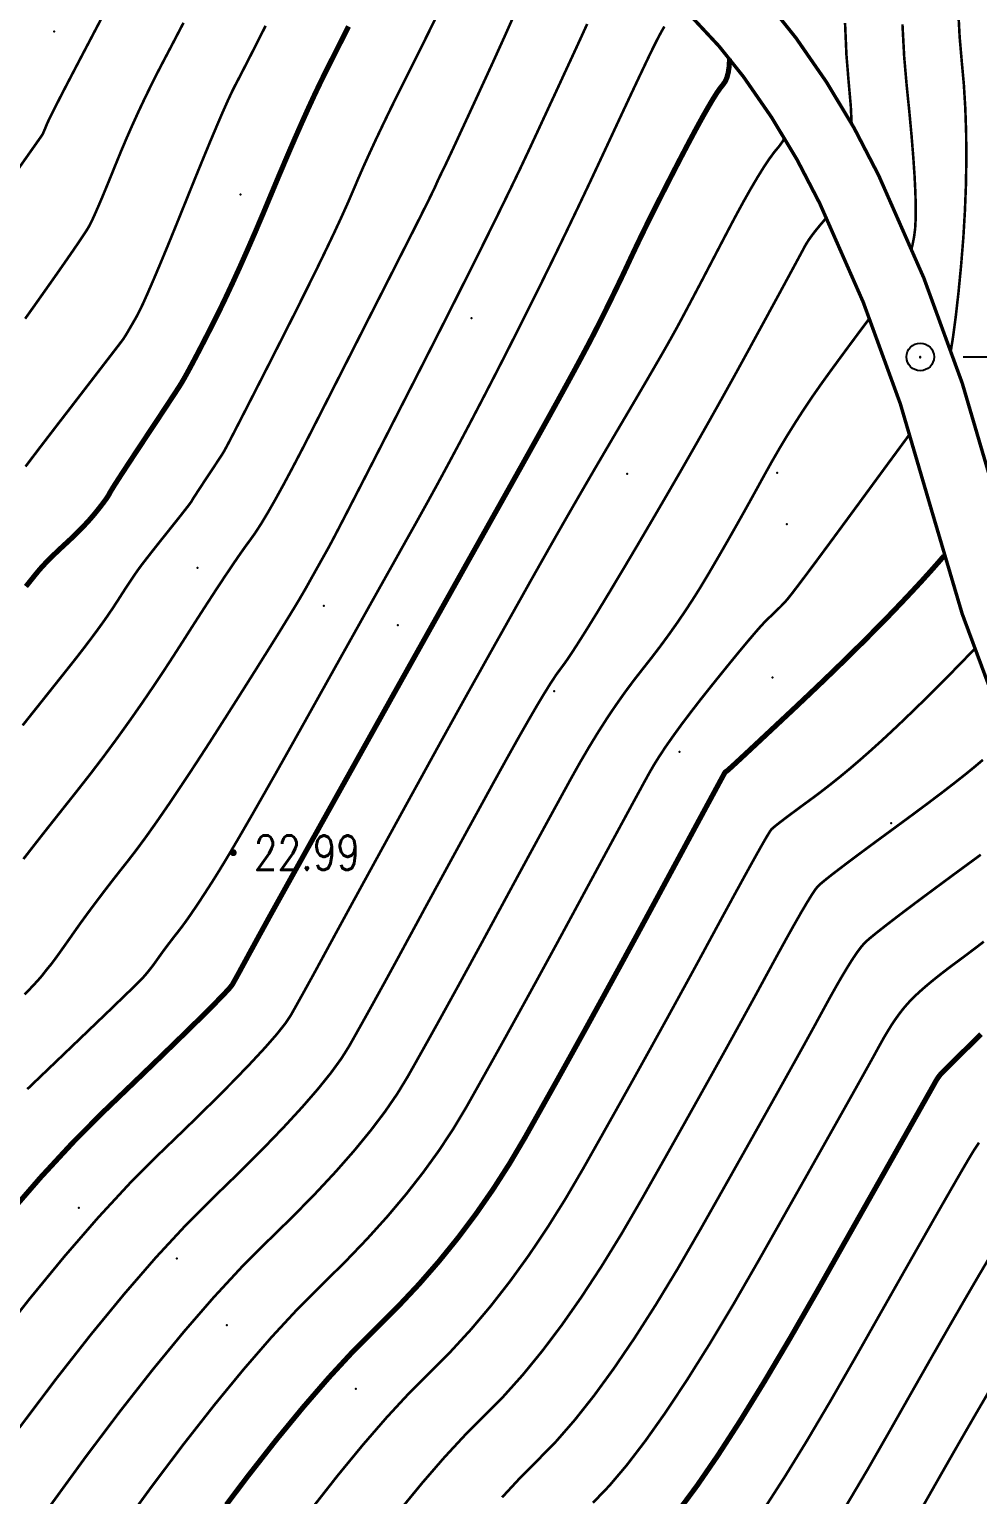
# Model space of a CAD drawing. Extents: x 940 to 2162, y 608 to 1562.
# Drawn here: x 1252.61 to 1280.18, y 802.5 to 845.09 of the extents above; entities that cross this region are included whole.
import ezdxf
from ezdxf.enums import TextEntityAlignment as Align

# ---------------------------------------------------------------- set-up
doc = ezdxf.new("R2010")
doc.units = 0
doc.header["$LTSCALE"] = 0.5
doc.header["$PDSIZE"] = 0.2
doc.layers.get('0').update_dxf_attribs({"linetype": 'CONTINUOUS'})
for name, color, linetype in [('DGX', 2, 'CONTINUOUS'), ('DLSS', 4, 'CONTINUOUS'), ('GCD', 1, 'CONTINUOUS'), ('KZD', 1, 'CONTINUOUS'), ('ZBTZ', 3, 'CONTINUOUS'), ('ZDH', 1, 'CONTINUOUS')]:
    doc.layers.add(name, color=color, linetype=linetype)
doc.styles.add('HZ', font='rs.shx', dxfattribs={"width": 0.8, "bigfont": 'hztxt.shx'})
doc.linetypes.add('1161', pattern='A,0,[149,AAA.SHX,S=0.15,R=0,X=0,Y=0],-1.6', length=1.6)

# ---------------------------------------------------------------- blocks, each defined once
blk = doc.blocks.new('gc117')
blk.add_circle((0, 0), 0.8)
blk.add_point((0, 0))
blk = doc.blocks.new('GC200')
at = {"linetype": 'Continuous', "const_width": 0.2, "flags": 128}
blk.add_lwpolyline([(-0.1, 0, 1), (0.1, 0, 1)], format="xyb", close=True, dxfattribs=at)

msp = doc.modelspace()

# ---------------------------------------------------------------- linework, layer by layer
at = {"layer": 'DGX', "linetype": 'Continuous', "const_width": 0.075, "flags": 128}
for points, elevation in [([(1252.292, 841.029), (1252.592, 841.455), (1252.809, 841.763), (1252.942, 841.952), (1252.991, 842.024), (1253, 842.04), (1253.011, 842.063), (1253.024, 842.092), (1253.039, 842.127), (1253.057, 842.169), (1253.077, 842.217), (1253.099, 842.271), (1253.124, 842.332), (1253.168, 842.429), (1253.247, 842.592), (1253.362, 842.82), (1253.512, 843.114), (1253.698, 843.474), (1253.92, 843.899), (1254.177, 844.39), (1254.47, 844.947), (1254.764, 845.506)], 26.5), ([(1252.418, 824.858), (1252.714, 825.23), (1252.997, 825.585), (1253.265, 825.922), (1253.52, 826.242), (1253.76, 826.544), (1253.987, 826.831), (1254.199, 827.105), (1254.397, 827.366), (1254.581, 827.614), (1254.751, 827.848), (1254.906, 828.069), (1255.047, 828.278), (1255.174, 828.472), (1255.29, 828.654), (1255.398, 828.821), (1255.499, 828.975), (1255.592, 829.115), (1255.678, 829.241), (1255.756, 829.354), (1255.827, 829.452), (1255.89, 829.537), (1255.956, 829.622), (1256.032, 829.72), (1256.119, 829.831), (1256.217, 829.956), (1256.326, 830.094), (1256.446, 830.246), (1256.578, 830.41), (1256.72, 830.589), (1256.859, 830.763), (1256.98, 830.915), (1257.083, 831.046), (1257.169, 831.156), (1257.237, 831.244), (1257.287, 831.31), (1257.319, 831.355), (1257.334, 831.379), (1257.345, 831.4), (1257.368, 831.438), (1257.403, 831.494), (1257.45, 831.566), (1257.508, 831.656), (1257.578, 831.763), (1257.66, 831.887), (1257.753, 832.029), (1257.848, 832.171), (1257.933, 832.3), (1258.009, 832.415), (1258.076, 832.516), (1258.133, 832.604), (1258.181, 832.677), (1258.22, 832.736), (1258.249, 832.781), (1258.297, 832.866), (1258.392, 833.043), (1258.532, 833.312), (1258.719, 833.674), (1258.952, 834.128), (1259.231, 834.674), (1259.557, 835.312), (1259.928, 836.043), (1260.307, 836.791), (1260.652, 837.482), (1260.965, 838.115), (1261.244, 838.69), (1261.491, 839.208), (1261.704, 839.668), (1261.885, 840.07), (1262.033, 840.415), (1262.172, 840.742), (1262.325, 841.092), (1262.494, 841.465), (1262.677, 841.861), (1262.876, 842.279), (1263.089, 842.721), (1263.317, 843.185), (1263.561, 843.671), (1263.803, 844.155), (1264.03, 844.61), (1264.241, 845.037), (1264.436, 845.434)], 24.5), ([(1266.702, 845.489), (1266.429, 844.876), (1266.118, 844.19), (1265.805, 843.509), (1265.529, 842.91), (1265.289, 842.391), (1265.087, 841.954), (1264.922, 841.598), (1264.793, 841.323), (1264.701, 841.128), (1264.646, 841.016), (1264.611, 840.945), (1264.578, 840.877), (1264.547, 840.813), (1264.518, 840.752), (1264.491, 840.695), (1264.467, 840.641), (1264.445, 840.59), (1264.424, 840.542), (1264.39, 840.466), (1264.323, 840.329), (1264.226, 840.131), (1264.096, 839.872), (1263.936, 839.552), (1263.744, 839.171), (1263.52, 838.73), (1263.265, 838.227), (1262.991, 837.687), (1262.709, 837.133), (1262.42, 836.565), (1262.125, 835.983), (1261.822, 835.387), (1261.512, 834.777), (1261.195, 834.153), (1260.87, 833.515), (1260.555, 832.9), (1260.264, 832.344), (1259.999, 831.848), (1259.758, 831.411), (1259.542, 831.033), (1259.351, 830.716), (1259.184, 830.457), (1259.043, 830.259), (1258.899, 830.064), (1258.725, 829.817), (1258.52, 829.518), (1258.285, 829.168), (1258.02, 828.766), (1257.725, 828.312), (1257.399, 827.806), (1257.043, 827.248), (1256.671, 826.671), (1256.297, 826.105), (1255.921, 825.552), (1255.543, 825.011), (1255.163, 824.481), (1254.781, 823.964), (1254.397, 823.459), (1254.01, 822.966), (1253.644, 822.505), (1253.32, 822.096), (1253.037, 821.738), (1252.796, 821.431), (1252.598, 821.176), (1252.44, 820.973)], 24), ([(1257.095, 845.276), (1256.911, 844.923), (1256.723, 844.562), (1256.529, 844.194), (1256.335, 843.821), (1256.147, 843.446), (1255.964, 843.071), (1255.786, 842.694), (1255.614, 842.316), (1255.447, 841.938), (1255.285, 841.557), (1255.129, 841.176), (1254.982, 840.813), (1254.849, 840.489), (1254.73, 840.202), (1254.624, 839.954), (1254.532, 839.744), (1254.454, 839.572), (1254.389, 839.438), (1254.338, 839.342), (1254.276, 839.24), (1254.177, 839.089), (1254.042, 838.888), (1253.871, 838.638), (1253.663, 838.338), (1253.419, 837.988), (1253.138, 837.589), (1252.821, 837.14), (1252.491, 836.676)], 26), ([(1276.327, 845.271), (1276.368, 844.336), (1276.433, 843.542), (1276.494, 842.852), (1276.518, 842.347)], 21.5), ([(1279.406, 835.765), (1279.464, 836.126), (1279.545, 836.734), (1279.624, 837.43), (1279.7, 838.213), (1279.766, 839.031), (1279.813, 839.827), (1279.843, 840.602), (1279.854, 841.355), (1279.847, 842.088), (1279.823, 842.8), (1279.78, 843.491), (1279.719, 844.16), (1279.659, 844.861), (1279.617, 845.644)], 20.5), ([(1268.83, 845.24), (1268.674, 844.898), (1268.505, 844.53), (1268.328, 844.147), (1268.144, 843.749), (1267.954, 843.336), (1267.755, 842.908), (1267.55, 842.466), (1267.338, 842.008), (1267.118, 841.536), (1266.872, 841.014), (1266.581, 840.41), (1266.245, 839.722), (1265.864, 838.951), (1265.438, 838.097), (1264.967, 837.16), (1264.451, 836.14), (1263.889, 835.036), (1263.338, 833.956), (1262.853, 833.006), (1262.433, 832.186), (1262.078, 831.496), (1261.789, 830.935), (1261.566, 830.505), (1261.408, 830.204), (1261.316, 830.033), (1261.254, 829.922), (1261.186, 829.801), (1261.113, 829.671), (1261.034, 829.53), (1260.95, 829.38), (1260.861, 829.221), (1260.766, 829.051), (1260.666, 828.871), (1260.539, 828.651), (1260.366, 828.36), (1260.145, 827.998), (1259.878, 827.565), (1259.563, 827.061), (1259.202, 826.485), (1258.794, 825.839), (1258.338, 825.121), (1257.875, 824.396), (1257.441, 823.728), (1257.038, 823.118), (1256.666, 822.564), (1256.323, 822.067), (1256.011, 821.627), (1255.729, 821.244), (1255.477, 820.918), (1255.246, 820.626), (1255.025, 820.344), (1254.815, 820.071), (1254.616, 819.809), (1254.427, 819.557), (1254.248, 819.315), (1254.08, 819.083), (1253.923, 818.861), (1253.779, 818.655), (1253.651, 818.474), (1253.539, 818.316), (1253.443, 818.181), (1253.363, 818.071), (1253.298, 817.984), (1253.25, 817.92), (1253.218, 817.88), (1253.193, 817.852), (1253.168, 817.822), (1253.143, 817.791), (1253.117, 817.76), (1253.091, 817.727), (1253.064, 817.692), (1253.037, 817.657), (1253.01, 817.621), (1252.976, 817.577), (1252.927, 817.521), (1252.865, 817.451), (1252.789, 817.368), (1252.699, 817.271), (1252.595, 817.162), (1252.478, 817.039)], 23.5), ([(1259.481, 845.187), (1259.277, 844.783), (1259.095, 844.424), (1258.935, 844.111), (1258.797, 843.842), (1258.682, 843.619), (1258.588, 843.441), (1258.494, 843.251), (1258.374, 842.993), (1258.23, 842.668), (1258.061, 842.274), (1257.866, 841.813), (1257.647, 841.283), (1257.403, 840.686), (1257.134, 840.02), (1256.866, 839.357), (1256.624, 838.765), (1256.408, 838.246), (1256.219, 837.799), (1256.056, 837.424), (1255.92, 837.12), (1255.809, 836.889), (1255.726, 836.73), (1255.659, 836.614), (1255.6, 836.511), (1255.548, 836.422), (1255.504, 836.346), (1255.468, 836.284), (1255.439, 836.235), (1255.418, 836.2), (1255.405, 836.179), (1255.395, 836.164), (1255.386, 836.15), (1255.377, 836.136), (1255.369, 836.124), (1255.361, 836.111), (1255.354, 836.1), (1255.346, 836.089), (1255.34, 836.079), (1255.31, 836.039), (1255.234, 835.939), (1255.112, 835.78), (1254.944, 835.562), (1254.73, 835.284), (1254.47, 834.946), (1254.164, 834.548), (1253.812, 834.091), (1253.459, 833.634), (1253.151, 833.233), (1252.889, 832.891), (1252.673, 832.606), (1252.501, 832.379)], 25.5), ([(1271.075, 845.166), (1271.041, 845.109), (1271.002, 845.04), (1270.958, 844.96), (1270.909, 844.868), (1270.855, 844.765), (1270.781, 844.618), (1270.671, 844.393), (1270.526, 844.089), (1270.345, 843.708), (1270.129, 843.249), (1269.877, 842.711), (1269.59, 842.096), (1269.267, 841.403), (1268.925, 840.672), (1268.58, 839.945), (1268.233, 839.221), (1267.884, 838.499), (1267.532, 837.781), (1267.177, 837.066), (1266.82, 836.354), (1266.461, 835.645), (1266.105, 834.95), (1265.757, 834.278), (1265.419, 833.631), (1265.089, 833.007), (1264.768, 832.407), (1264.456, 831.83), (1264.152, 831.278), (1263.858, 830.749), (1263.554, 830.208), (1263.225, 829.62), (1262.868, 828.984), (1262.485, 828.3), (1262.076, 827.568), (1261.639, 826.788), (1261.177, 825.961), (1260.688, 825.086), (1260.206, 824.226), (1259.765, 823.444), (1259.365, 822.741), (1259.007, 822.116), (1258.689, 821.568), (1258.413, 821.099), (1258.177, 820.709), (1257.983, 820.396), (1257.814, 820.133), (1257.657, 819.891), (1257.511, 819.669), (1257.375, 819.468), (1257.251, 819.287), (1257.138, 819.128), (1257.035, 818.989), (1256.944, 818.87), (1256.859, 818.763), (1256.777, 818.658), (1256.698, 818.554), (1256.621, 818.453), (1256.546, 818.353), (1256.474, 818.255), (1256.405, 818.158), (1256.338, 818.064), (1256.273, 817.972), (1256.209, 817.884), (1256.145, 817.801), (1256.082, 817.722), (1256.021, 817.647), (1255.96, 817.576), (1255.9, 817.51), (1255.841, 817.447), (1255.738, 817.345), (1255.547, 817.159), (1255.268, 816.89), (1254.902, 816.536), (1254.447, 816.1), (1253.904, 815.579), (1253.273, 814.975), (1252.554, 814.287)], 23), ([(1278.261, 838.721), (1278.284, 838.804), (1278.333, 839.046), (1278.365, 839.292), (1278.38, 839.574), (1278.383, 839.924), (1278.372, 840.341), (1278.348, 840.827), (1278.31, 841.381), (1278.26, 842.003), (1278.196, 842.692), (1278.119, 843.45), (1278.046, 844.291), (1277.996, 845.232)], 21), ([(1251.536, 806.81), (1252.614, 808.185), (1253.639, 809.432), (1254.612, 810.553), (1255.531, 811.547), (1256.397, 812.413), (1257.192, 813.179), (1257.895, 813.869), (1258.509, 814.484), (1259.031, 815.024), (1259.463, 815.489), (1259.804, 815.879), (1260.054, 816.194), (1260.214, 816.433), (1260.33, 816.639), (1260.448, 816.851), (1260.57, 817.069), (1260.694, 817.294), (1260.822, 817.525), (1260.952, 817.763), (1261.085, 818.008), (1261.221, 818.259), (1261.374, 818.541), (1261.557, 818.878), (1261.77, 819.269), (1262.014, 819.715), (1262.288, 820.216), (1262.593, 820.772), (1262.928, 821.383), (1263.293, 822.049), (1263.658, 822.714), (1263.994, 823.324), (1264.299, 823.879), (1264.574, 824.379), (1264.82, 824.823), (1265.035, 825.212), (1265.22, 825.546), (1265.375, 825.824), (1265.526, 826.094), (1265.699, 826.402), (1265.892, 826.748), (1266.107, 827.132), (1266.344, 827.553), (1266.602, 828.013), (1266.881, 828.51), (1267.181, 829.046), (1267.494, 829.6), (1267.807, 830.153), (1268.122, 830.706), (1268.439, 831.257), (1268.758, 831.808), (1269.078, 832.358), (1269.4, 832.907), (1269.723, 833.456), (1270.033, 833.981), (1270.315, 834.461), (1270.569, 834.895), (1270.795, 835.284), (1270.994, 835.628), (1271.164, 835.925), (1271.306, 836.178), (1271.421, 836.384), (1271.531, 836.588), (1271.662, 836.833), (1271.813, 837.117), (1271.984, 837.441), (1272.176, 837.805), (1272.387, 838.209), (1272.619, 838.654), (1272.872, 839.138), (1273.125, 839.619), (1273.361, 840.054), (1273.58, 840.442), (1273.781, 840.783), (1273.964, 841.078), (1274.13, 841.327), (1274.279, 841.529), (1274.41, 841.684), (1274.521, 841.84), (1274.562, 841.934)], 22), ([(1275.788, 839.611), (1275.723, 839.537), (1275.588, 839.378), (1275.469, 839.232), (1275.365, 839.097), (1275.278, 838.975), (1275.207, 838.865), (1275.151, 838.767), (1275.084, 838.64), (1274.977, 838.441), (1274.831, 838.171), (1274.646, 837.829), (1274.422, 837.416), (1274.158, 836.931), (1273.855, 836.375), (1273.513, 835.747), (1273.146, 835.078), (1272.768, 834.397), (1272.379, 833.704), (1271.98, 833), (1271.57, 832.283), (1271.148, 831.555), (1270.716, 830.815), (1270.274, 830.063), (1269.847, 829.344), (1269.463, 828.703), (1269.122, 828.141), (1268.824, 827.657), (1268.568, 827.252), (1268.356, 826.924), (1268.186, 826.675), (1268.059, 826.505), (1267.936, 826.338), (1267.778, 826.099), (1267.586, 825.79), (1267.358, 825.41), (1267.096, 824.959), (1266.798, 824.436), (1266.466, 823.842), (1266.099, 823.178), (1265.724, 822.494), (1265.368, 821.845), (1265.031, 821.228), (1264.713, 820.645), (1264.413, 820.096), (1264.132, 819.58), (1263.871, 819.097), (1263.627, 818.648), (1263.396, 818.221), (1263.17, 817.806), (1262.949, 817.401), (1262.732, 817.008), (1262.521, 816.626), (1262.314, 816.255), (1262.112, 815.895), (1261.916, 815.546), (1261.684, 815.176), (1261.378, 814.756), (1260.997, 814.283), (1260.541, 813.759), (1260.011, 813.183), (1259.406, 812.555), (1258.727, 811.876), (1257.972, 811.145), (1257.156, 810.328), (1256.289, 809.392), (1255.373, 808.335), (1254.406, 807.159), (1253.39, 805.864), (1252.324, 804.449)], 21.5), ([(1253.195, 802.147), (1254.243, 803.589), (1255.245, 804.918), (1256.199, 806.134), (1257.107, 807.238), (1257.967, 808.23), (1258.781, 809.11), (1259.548, 809.876), (1260.261, 810.573), (1260.917, 811.241), (1261.514, 811.881), (1262.052, 812.493), (1262.531, 813.077), (1262.952, 813.632), (1263.314, 814.159), (1263.618, 814.658), (1263.895, 815.15), (1264.18, 815.658), (1264.472, 816.182), (1264.77, 816.722), (1265.076, 817.277), (1265.388, 817.848), (1265.708, 818.435), (1266.034, 819.037), (1266.359, 819.638), (1266.674, 820.22), (1266.98, 820.784), (1267.276, 821.329), (1267.563, 821.855), (1267.84, 822.363), (1268.108, 822.853), (1268.366, 823.323), (1268.62, 823.776), (1268.876, 824.213), (1269.133, 824.634), (1269.391, 825.038), (1269.651, 825.426), (1269.913, 825.798), (1270.176, 826.153), (1270.441, 826.492), (1270.702, 826.824), (1270.956, 827.156), (1271.201, 827.49), (1271.438, 827.825), (1271.668, 828.162), (1271.889, 828.499), (1272.103, 828.838), (1272.308, 829.178), (1272.51, 829.522), (1272.714, 829.872), (1272.92, 830.23), (1273.127, 830.594), (1273.336, 830.964), (1273.547, 831.342), (1273.759, 831.726), (1273.973, 832.116), (1274.191, 832.508), (1274.416, 832.897), (1274.646, 833.281), (1274.884, 833.661), (1275.127, 834.038), (1275.377, 834.411), (1275.634, 834.779), (1275.897, 835.144), (1276.156, 835.498), (1276.403, 835.833), (1276.637, 836.149), (1276.859, 836.446), (1277.041, 836.689)], 21), ([(1255.183, 801.381), (1256.163, 802.729), (1257.099, 803.971), (1257.992, 805.109), (1258.84, 806.141), (1259.645, 807.069), (1260.406, 807.891), (1261.123, 808.608), (1261.796, 809.27), (1262.427, 809.928), (1263.016, 810.58), (1263.562, 811.228), (1264.065, 811.871), (1264.526, 812.509), (1264.944, 813.142), (1265.32, 813.77), (1265.678, 814.406), (1266.046, 815.062), (1266.423, 815.739), (1266.808, 816.436), (1267.203, 817.153), (1267.606, 817.89), (1268.019, 818.648), (1268.44, 819.426), (1268.847, 820.179), (1269.216, 820.861), (1269.547, 821.472), (1269.84, 822.013), (1270.095, 822.483), (1270.312, 822.882), (1270.491, 823.211), (1270.633, 823.469), (1270.768, 823.703), (1270.929, 823.961), (1271.116, 824.243), (1271.33, 824.548), (1271.569, 824.878), (1271.835, 825.23), (1272.126, 825.607), (1272.444, 826.007), (1272.759, 826.398), (1273.042, 826.747), (1273.293, 827.053), (1273.513, 827.316), (1273.701, 827.537), (1273.857, 827.716), (1273.982, 827.852), (1274.075, 827.945), (1274.151, 828.017), (1274.223, 828.085), (1274.292, 828.151), (1274.357, 828.215), (1274.419, 828.276), (1274.478, 828.335), (1274.533, 828.392), (1274.585, 828.446), (1274.662, 828.536), (1274.793, 828.702), (1274.978, 828.944), (1275.217, 829.261), (1275.509, 829.653), (1275.856, 830.122), (1276.256, 830.665), (1276.711, 831.284), (1277.168, 831.908), (1277.577, 832.465), (1277.938, 832.955), (1278.213, 833.328)], 20.5), ([(1260.809, 802.079), (1261.577, 803.058), (1262.308, 803.947), (1263.001, 804.746), (1263.656, 805.454), (1264.273, 806.072), (1264.866, 806.665), (1265.449, 807.3), (1266.021, 807.977), (1266.583, 808.697), (1267.134, 809.458), (1267.674, 810.262), (1268.204, 811.107), (1268.723, 811.994), (1269.231, 812.894), (1269.726, 813.775), (1270.208, 814.637), (1270.677, 815.481), (1271.134, 816.307), (1271.577, 817.114), (1272.008, 817.902), (1272.425, 818.673), (1272.813, 819.388), (1273.153, 820.012), (1273.445, 820.545), (1273.689, 820.986), (1273.885, 821.336), (1274.034, 821.595), (1274.135, 821.762), (1274.188, 821.838), (1274.233, 821.878), (1274.306, 821.939), (1274.409, 822.02), (1274.542, 822.122), (1274.703, 822.244), (1274.895, 822.386), (1275.115, 822.549), (1275.366, 822.732), (1275.633, 822.932), (1275.906, 823.144), (1276.185, 823.367), (1276.47, 823.603), (1276.76, 823.851), (1277.056, 824.112), (1277.358, 824.384), (1277.665, 824.668), (1277.976, 824.962), (1278.29, 825.264), (1278.608, 825.573), (1278.928, 825.89), (1279.251, 826.214), (1279.576, 826.545), (1279.905, 826.884), (1280.087, 827.074)], 19.5), ([(1263.37, 802.033), (1264.041, 802.85), (1264.678, 803.585), (1265.281, 804.236), (1265.848, 804.803), (1266.401, 805.362), (1266.96, 805.986), (1267.523, 806.676), (1268.093, 807.431), (1268.668, 808.252), (1269.248, 809.138), (1269.834, 810.09), (1270.425, 811.107), (1271.002, 812.127), (1271.544, 813.089), (1272.05, 813.992), (1272.522, 814.836), (1272.958, 815.622), (1273.359, 816.349), (1273.726, 817.018), (1274.057, 817.628), (1274.355, 818.176), (1274.62, 818.658), (1274.854, 819.076), (1275.055, 819.428), (1275.225, 819.715), (1275.362, 819.936), (1275.467, 820.093), (1275.54, 820.184), (1275.626, 820.262), (1275.768, 820.379), (1275.967, 820.537), (1276.224, 820.733), (1276.537, 820.97), (1276.908, 821.246), (1277.335, 821.561), (1277.819, 821.916), (1278.31, 822.277), (1278.757, 822.61), (1279.16, 822.915), (1279.519, 823.192), (1279.835, 823.441), (1280.106, 823.662), (1280.334, 823.856)], 19), ([(1266.356, 802.423), (1266.906, 803.017), (1267.423, 803.535), (1267.936, 804.059), (1268.47, 804.673), (1269.026, 805.375), (1269.603, 806.166), (1270.202, 807.046), (1270.822, 808.015), (1271.464, 809.072), (1272.127, 810.219), (1272.773, 811.36), (1273.361, 812.403), (1273.892, 813.347), (1274.366, 814.192), (1274.782, 814.938), (1275.142, 815.585), (1275.444, 816.134), (1275.688, 816.583), (1275.896, 816.964), (1276.088, 817.305), (1276.263, 817.607), (1276.422, 817.87), (1276.564, 818.094), (1276.69, 818.278), (1276.799, 818.423), (1276.892, 818.53), (1277.018, 818.646), (1277.23, 818.82), (1277.526, 819.053), (1277.906, 819.345), (1278.371, 819.696), (1278.921, 820.105), (1279.554, 820.573), (1280.273, 821.1)], 18.5), ([(1268.999, 802.267), (1269.471, 802.757), (1269.981, 803.359), (1270.528, 804.073), (1271.114, 804.9), (1271.736, 805.84), (1272.396, 806.891), (1273.094, 808.055), (1273.829, 809.331), (1274.544, 810.594), (1275.179, 811.717), (1275.734, 812.702), (1276.21, 813.548), (1276.607, 814.254), (1276.924, 814.821), (1277.162, 815.249), (1277.32, 815.538), (1277.438, 815.751), (1277.556, 815.951), (1277.672, 816.138), (1277.788, 816.312), (1277.903, 816.472), (1278.017, 816.62), (1278.131, 816.754), (1278.243, 816.876), (1278.362, 816.994), (1278.495, 817.117), (1278.642, 817.247), (1278.803, 817.383), (1278.978, 817.525), (1279.166, 817.673), (1279.369, 817.828), (1279.585, 817.988), (1279.82, 818.162), (1280.079, 818.357), (1280.361, 818.573)], 18), ([(1273.99, 802.114), (1274.579, 803.029), (1275.22, 804.071), (1275.912, 805.24), (1276.656, 806.536), (1277.383, 807.819), (1278.023, 808.948), (1278.578, 809.922), (1279.046, 810.743), (1279.429, 811.41), (1279.725, 811.922), (1279.935, 812.281), (1280.059, 812.485), (1280.141, 812.61), (1280.222, 812.73)], 17), ([(1276.38, 802.215), (1276.979, 803.226), (1277.622, 804.348), (1278.258, 805.468), (1278.833, 806.478), (1279.348, 807.377), (1279.804, 808.166), (1280.199, 808.843), (1280.534, 809.41)], 16.5), ([(1278.588, 802.159), (1279.133, 803.118), (1279.643, 804.009), (1280.119, 804.832), (1280.561, 805.588)], 16)]:
    msp.add_lwpolyline(points, dxfattribs=dict(at, elevation=elevation))
at = {"layer": 'DGX', "color": 3, "linetype": 'Continuous', "const_width": 0.15, "flags": 128}
for points, elevation in [([(1261.893, 845.171), (1261.72, 844.827), (1261.552, 844.493), (1261.389, 844.17), (1261.232, 843.858), (1261.072, 843.534), (1260.901, 843.175), (1260.719, 842.781), (1260.526, 842.352), (1260.321, 841.888), (1260.106, 841.389), (1259.879, 840.856), (1259.641, 840.287), (1259.402, 839.715), (1259.17, 839.171), (1258.945, 838.656), (1258.728, 838.168), (1258.518, 837.709), (1258.316, 837.278), (1258.122, 836.875), (1257.935, 836.501), (1257.759, 836.157), (1257.6, 835.848), (1257.457, 835.574), (1257.329, 835.333), (1257.218, 835.127), (1257.123, 834.956), (1257.043, 834.819), (1256.98, 834.716), (1256.914, 834.615), (1256.827, 834.482), (1256.72, 834.319), (1256.592, 834.125), (1256.444, 833.9), (1256.274, 833.643), (1256.084, 833.356), (1255.873, 833.038), (1255.665, 832.723), (1255.483, 832.446), (1255.327, 832.208), (1255.197, 832.008), (1255.093, 831.846), (1255.016, 831.722), (1254.964, 831.637), (1254.939, 831.589), (1254.922, 831.556), (1254.896, 831.514), (1254.862, 831.462), (1254.819, 831.401), (1254.767, 831.331), (1254.706, 831.251), (1254.636, 831.161), (1254.558, 831.063), (1254.471, 830.958), (1254.378, 830.849), (1254.276, 830.737), (1254.167, 830.622), (1254.051, 830.504), (1253.927, 830.382), (1253.796, 830.256), (1253.658, 830.128), (1253.52, 830.001), (1253.393, 829.881), (1253.276, 829.768), (1253.17, 829.662), (1253.073, 829.563), (1252.987, 829.471), (1252.911, 829.386), (1252.845, 829.307), (1252.767, 829.212), (1252.657, 829.074), (1252.513, 828.894)], 25), ([(1251.906, 810.529), (1252.934, 811.714), (1253.906, 812.765), (1254.822, 813.681), (1255.657, 814.481), (1256.385, 815.183), (1257.006, 815.786), (1257.521, 816.29), (1257.928, 816.695), (1258.23, 817.003), (1258.424, 817.211), (1258.512, 817.321), (1258.547, 817.383), (1258.582, 817.447), (1258.619, 817.512), (1258.656, 817.58), (1258.695, 817.65), (1258.734, 817.721), (1258.774, 817.795), (1258.815, 817.87), (1258.861, 817.955), (1258.916, 818.056), (1258.98, 818.174), (1259.053, 818.308), (1259.136, 818.459), (1259.227, 818.626), (1259.328, 818.81), (1259.438, 819.01), (1259.579, 819.267), (1259.776, 819.622), (1260.027, 820.074), (1260.334, 820.624), (1260.695, 821.271), (1261.11, 822.016), (1261.581, 822.859), (1262.106, 823.799), (1262.657, 824.784), (1263.203, 825.762), (1263.746, 826.732), (1264.285, 827.694), (1264.82, 828.648), (1265.35, 829.595), (1265.877, 830.534), (1266.4, 831.465), (1266.897, 832.352), (1267.346, 833.156), (1267.747, 833.878), (1268.1, 834.518), (1268.405, 835.075), (1268.662, 835.55), (1268.871, 835.943), (1269.033, 836.254), (1269.17, 836.524), (1269.306, 836.796), (1269.441, 837.068), (1269.575, 837.342), (1269.708, 837.617), (1269.841, 837.893), (1269.972, 838.17), (1270.102, 838.449), (1270.239, 838.739), (1270.388, 839.05), (1270.551, 839.383), (1270.727, 839.738), (1270.916, 840.114), (1271.118, 840.511), (1271.333, 840.931), (1271.561, 841.371), (1271.786, 841.799), (1271.99, 842.18), (1272.173, 842.514), (1272.336, 842.801), (1272.477, 843.041), (1272.598, 843.234), (1272.699, 843.379), (1272.778, 843.478), (1272.842, 843.566), (1272.892, 843.681), (1272.93, 843.822), (1272.956, 843.99), (1272.969, 844.185), (1272.969, 844.23)], 22.5), ([(1258.338, 802.208), (1258.954, 803.025), (1259.784, 804.084), (1260.574, 805.044), (1261.323, 805.907), (1262.031, 806.673), (1262.698, 807.34), (1263.331, 807.968), (1263.938, 808.614), (1264.518, 809.279), (1265.072, 809.962), (1265.599, 810.664), (1266.1, 811.385), (1266.574, 812.124), (1267.022, 812.882), (1267.46, 813.66), (1267.909, 814.46), (1268.366, 815.282), (1268.833, 816.125), (1269.309, 816.991), (1269.795, 817.878), (1270.29, 818.787), (1270.794, 819.717), (1271.271, 820.6), (1271.685, 821.366), (1272.035, 822.014), (1272.322, 822.544), (1272.546, 822.957), (1272.706, 823.253), (1272.803, 823.431), (1272.837, 823.492), (1272.84, 823.494), (1272.844, 823.498), (1272.851, 823.503), (1272.859, 823.51), (1272.87, 823.517), (1272.882, 823.526), (1272.896, 823.537), (1272.912, 823.548), (1272.956, 823.587), (1273.056, 823.677), (1273.211, 823.82), (1273.421, 824.015), (1273.686, 824.262), (1274.006, 824.561), (1274.381, 824.912), (1274.812, 825.315), (1275.261, 825.739), (1275.694, 826.151), (1276.11, 826.553), (1276.509, 826.943), (1276.891, 827.321), (1277.256, 827.689), (1277.605, 828.045), (1277.936, 828.39), (1278.247, 828.72), (1278.535, 829.03), (1278.799, 829.321), (1279.04, 829.593), (1279.206, 829.785)], 20), ([(1271.492, 802.045), (1272.031, 802.772), (1272.624, 803.635), (1273.27, 804.633), (1273.97, 805.768), (1274.724, 807.038), (1275.531, 808.443), (1276.314, 809.827), (1276.996, 811.032), (1277.576, 812.057), (1278.054, 812.903), (1278.431, 813.57), (1278.706, 814.057), (1278.88, 814.365), (1278.952, 814.494), (1278.973, 814.532), (1278.996, 814.57), (1279.02, 814.606), (1279.046, 814.642), (1279.072, 814.677), (1279.1, 814.711), (1279.129, 814.744), (1279.159, 814.776), (1279.199, 814.816), (1279.255, 814.872), (1279.329, 814.945), (1279.419, 815.035), (1279.527, 815.141), (1279.651, 815.264), (1279.793, 815.403), (1279.951, 815.559), (1280.118, 815.722), (1280.283, 815.884)], 17.5)]:
    msp.add_lwpolyline(points, dxfattribs=dict(at, elevation=elevation))
at = {"layer": 'DLSS', "linetype": 'Continuous', "flags": 128}
msp.add_lwpolyline([(1231.315, 840.292, 0.1, 0.1, -0.058071), (1242.488, 846.938, 0.1, 0.1, -0.072465), (1252.53, 849.782, 0.1, 0.1, -0.015969), (1261.943, 850.72, 0.1, 0.1, -0.054463), (1264.722, 850.605, 0.1, 0.1, -0.055512), (1269.453, 849.341, 0.1, 0.1, -0.083546), (1272.256, 847.665, 0.1, 0.1, -0.057117), (1274.901, 844.833, 0.1, 0.1, -0.047542), (1277.301, 840.848, 0.1, 0.1, -0.048475), (1280.656, 831.664, 0.1, 0.1, 0.051172), (1283.881, 822.979, 0.1, 0.1, 0.003362), (1284.932, 820.882, 0.1, 0.1, 0.017046), (1285.156, 820.477, 0.1, 0.1, 0.044609), (1285.613, 819.848, 0.1, 0.1, 0.040773), (1286.223, 819.255, 0.1, 0.1, 0.100022), (1287.342, 818.657, 0.1, 0.1, 0.014403), (1295.767, 816.394, 0.1, 0.1, 0.021655), (1304.325, 814.745, 0.1, 0.1, -0.028236), (1310.873, 813.394, 0.1, 0.1, -0.078676), (1318.914, 809.832, 0.1, 0.1, 0.072885), (1327.542, 805.891, 0.1, 0.1, 0.016249), (1327.967, 805.782, 0.1, 0.1, 0.004832), (1329.411, 805.477, 0.1, 0.1, 0)], format="xyseb", dxfattribs=at)
at = {"layer": 'DLSS', "linetype": 'Continuous', "const_width": 0.1, "flags": 128}
msp.add_lwpolyline([(1230.651, 837.334, -0.068828), (1243.262, 845.207, -0.072465), (1252.778, 847.901, -0.015969), (1262.071, 848.828, -0.054463), (1264.438, 848.73, -0.055512), (1268.763, 847.574, -0.083546), (1271.026, 846.221, -0.057117), (1273.376, 843.704, -0.047542), (1275.591, 840.028, -0.048475), (1278.819, 831.189, 0.051172), (1282.18, 822.141, 0.003362), (1283.242, 820.021, 0.017046), (1283.529, 819.503, 0.044609), (1284.184, 818.6, 0.040773), (1285.016, 817.792, 0.100022), (1286.797, 816.84, 0.014403), (1295.328, 814.549, 0.021655), (1304.047, 812.869, -0.028236), (1310.385, 811.561, -0.078676), (1317.884, 808.239, 0.072885), (1327.012, 804.07, 0.016249), (1327.557, 803.93, 0.005449), (1329.226, 803.58, 0.004832)], format="xyb", dxfattribs=at)
at = {"layer": 'KZD', "linetype": 'Continuous'}
msp.add_line((1279.765, 835.564), (1285.765, 835.564), dxfattribs=at)
at = {"layer": 'ZBTZ', "linetype": '1161', "flags": 128}
msp.add_lwpolyline([(1330.74, 833.762), (1327.56, 840.768), (1319.707, 863.134), (1319.598, 863.445, -0.077672), (1319.176, 867.141, -0.089807), (1319.974, 870.7, -0.089946), (1322.608, 874.728, -0.118766), (1326.471, 877.237, -0.102595), (1331.41, 877.907, -0.141061), (1335.992, 876.236, -0.020708), (1338.015, 874.629, -0.026382), (1339.616, 873.089, -0.013245), (1341.446, 871.028, -0.005397), (1345.414, 866.207, -0.028768), (1347.217, 863.684, -0.015584), (1349.754, 859.369), (1356.2, 845.721, 0.167735), (1359.482, 841.341, 0.247764), (1363.284, 840.922, 0.111916), (1366.354, 843.018, 0.069822), (1369.739, 847.866, 0.053027), (1371.017, 851.218, 0.052663), (1371.567, 854.788, -0.001571), (1370.445, 864.094, -0.002172), (1369.681, 870.852, -0.000159), (1368.865, 878.383, -0.005831), (1368.835, 878.697, -0.046402), (1368.869, 882.664, 0.020508), (1369.267, 889.274, 0.003582), (1369.284, 890.636, 0.000782), (1369.306, 897.171, 0.026584), (1369.127, 900.636, 0.003874), (1368.949, 902.217), (1368.093, 906.685, 0.009169), (1365.623, 916.544, 0.037036), (1365.013, 918.279, 0.007585), (1357.022, 935.837, 0.004872), (1343.846, 962.973, 0.008475), (1342.009, 966.513, 0.003614), (1335.854, 977.703), (1329.948, 984.969, 0.013099), (1326.606, 988.431, 0.028527), (1325.252, 989.619, 0.014737), (1320.307, 993.25, 0.008963), (1311.673, 998.981, 0.047867), (1307.452, 1001.138, 0.027113), (1298.54, 1004.116), (1269.742, 1011.439, -0.020512), (1261.532, 1014.034, -0.033977), (1256.413, 1016.291, -0.005961), (1247.965, 1020.851, -0.018837), (1245.102, 1022.585, -0.027926), (1242.305, 1024.659, -0.006734), (1232.843, 1032.749, -0.04167), (1227.657, 1038.133, -0.025832), (1220.986, 1047.25), (1219.164, 1049.83), (1198.288, 1046.029), (1190.582, 1046.64), (1190.582, 1044.115), (1180.434, 1044.141), (1180.52, 1046.834), (1175.967, 1046.977), (1177.339, 952.841), (1172.053, 952.633), (1170.186, 899.769), (1161.268, 883.069), (1145.898, 871.231), (1125.512, 864.649), (1099.71, 863.887), (1069.546, 881.138), (1074.012, 867.156), (1077.612, 862.785), (1080.531, 860.039), (1081.322, 863.46), (1088.163, 863.46), (1082.903, 845.379), (1085.515, 845.893), (1090.005, 847.604), (1092.212, 841.814), (1092.782, 840.069), (1087.738, 838.245), (1087.788, 838.75, -0.027206), (1090.093, 834.638, -0.063866), (1090.967, 832.077, -0.009428), (1091.978, 826.602, -0.010278), (1092.709, 821.525, -0.011914), (1094.112, 807.365, -0.024093), (1094.307, 800.086, -0.017627), (1093.75, 790.285, -0.007981), (1091.46, 769.142), (1090.266, 759.756, -0.034067), (1095.724, 760.461, -0.049637), (1102.31, 760.204, -0.002641), (1103.782, 759.992, -0.005392), (1104.566, 759.866, -0.072064), (1109.903, 758.132, -0.111845), (1113.518, 755.204, -0.124873), (1115.369, 751.047, -0.065747), (1115.6, 745.122, -0.036581), (1114.485, 738.437, 0.034334), (1113.46, 732.463, 0.017331), (1112.757, 721.915, 0.023383), (1112.871, 714.245, 0.035855), (1113.623, 708.636, 0.020701), (1116.171, 698.504, 0.037395), (1121.194, 685.258, 0.042521), (1127.336, 674.588, 0.023131), (1130.841, 670.01, 0.0207), (1135.246, 665.198, 0.04717), (1140.59, 660.751, 0.045763), (1146.889, 657.242, 0.082528), (1154.184, 655.363, 0.066536), (1164.053, 655.811, 0.030894), (1170.375, 657.359, 0.043452), (1174.349, 658.987, 0.053054), (1181.795, 663.882, 0.087346), (1184.777, 667.358, 0.006859), (1185.162, 668.03, -0.00631), (1185.689, 668.951, -0.030276), (1189.361, 674.398, -0.021081), (1195.179, 681.366, -0.093388), (1204.127, 688.121, -0.130561), (1213.006, 689.928, -0.010639), (1220.792, 689.303, 0.006428), (1233.29, 688.193, 0.002335), (1242.048, 687.569, 0.003845), (1247.331, 687.259, 0.198568), (1251.993, 688.913, 0.144016), (1256.476, 696.199, 0.089715), (1257.029, 702.564, -0.069383), (1257.544, 713.69, -0.036422), (1260.85, 726.238, -0.155986), (1264.056, 730.545, -0.201176), (1270.425, 731.999, -0.180181), (1276.131, 728.662, -0.023263), (1278.275, 725.774, -0.025036), (1280.027, 722.865, -0.024343), (1284.36, 713.736, 0.019447), (1289.34, 702.974, 0.019178), (1295.661, 691.692, 0.062456), (1297.592, 689.274, 0.049333), (1298.871, 688.252, 0.035102), (1301.354, 686.88, 0.031434), (1304.797, 685.537, 0.071847), (1305.499, 685.42, 0.023809), (1306.045, 685.434, 0.017093), (1307.054, 685.543, 0.043665), (1310.87, 686.431, 0.036297), (1315.467, 688.312, 0.015778), (1318.218, 689.79, 0.010859), (1322.259, 692.244, 0.021309), (1324.617, 693.893, 0.012897), (1324.725, 693.98, 0.037347), (1324.729, 698.732, 0.016633), (1324.405, 701.739, 0.020292), (1323.978, 704.074, 0.118409), (1320.61, 710.916, -0.070031), (1311.692, 725.357, -0.022972), (1306.681, 738.373, -0.0249), (1303.212, 750.825, -0.055447), (1301.993, 761.741, -0.043106), (1303.164, 775.36, -0.084624), (1307.367, 787.214, -0.274119), (1314.059, 791.099, -0.174301), (1319.049, 789.254, -0.08134), (1323.489, 784.08, -0.158868), (1326.899, 769.631, 0.115392), (1329.098, 754.723, 0.02739), (1333.464, 745.227, 0.044069), (1336.764, 740.122, 0.11721), (1341.453, 736.364, 0.097181), (1349.101, 734.424, 0.13611), (1353.055, 735.291, 0.054193), (1355.838, 737.173), (1357.4, 741.046), (1359.601, 743.988), (1358.961, 747.74, 0.012312), (1357.65, 750.599, 0.027255), (1356.292, 753.032, 0.002451), (1353.397, 757.564, -0.003279), (1351.199, 761.018, -0.001211), (1348.636, 765.126, -0.001537), (1346.63, 768.381, -0.018479), (1344.35, 772.434, -0.013579), (1341.682, 777.983, -0.01746), (1340.066, 781.958, -0.019016), (1338.839, 785.749, -0.01542), (1337.304, 791.906, -0.016269), (1336.217, 797.847, -0.000047), (1335.237, 804.412, -0.000121), (1334.856, 806.965, -0.000007), (1333.963, 812.968, -0.000007), (1333.071, 818.963, -0.001307), (1332.463, 823.128, 0.000982), (1331.662, 828.632, 0.015736), (1330.74, 833.762)], format="xyb", close=True, dxfattribs=at)
at = {"layer": 'ZDH', "linetype": 'Continuous'}
for p in [(1253.338, 845.024, 26.66), (1277.301, 840.848, 21.203), (1258.756, 840.287, 25.183), (1265.466, 836.691, 23.374), (1278.514, 835.548, 20.609), (1269.996, 832.17, 21.889), (1274.352, 832.197, 20.982), (1274.636, 830.709, 20.804), (1257.503, 829.434, 24.236), (1261.179, 828.335, 23.378), (1263.325, 827.774, 22.753), (1274.222, 826.247, 20.217), (1267.867, 825.856, 21.584), (1275.32, 825.808, 19.947), (1271.511, 824.088, 20.475), (1277.666, 822.018, 18.951), (1254.051, 810.837, 22.494), (1256.905, 809.364, 21.8), (1258.355, 807.432, 21.237), (1262.105, 805.575, 20.266)]:
    msp.add_point(p, dxfattribs=at)

# ---------------------------------------------------------------- block references
at = {"layer": 'GCD', "linetype": 'Continuous'}
ref = msp.add_blockref('GC200', (1258.541, 821.158, 22.986), dxfattribs=dict(at, xscale=0.5, yscale=0.5, zscale=0.5))
ref.add_attrib('height', '22.99', dxfattribs={"linetype": 'Continuous', "height": 1, "style": 'HZ', "width": 0.8}).set_placement((1259.141, 821.158, 22.986), align=Align.MIDDLE_LEFT)
at = {"layer": 'KZD', "linetype": 'Continuous', "xscale": 0.5, "yscale": 0.5}
msp.add_blockref('gc117', (1278.515, 835.564, 20.631), dxfattribs=at)

doc.saveas('drawing.dxf')
